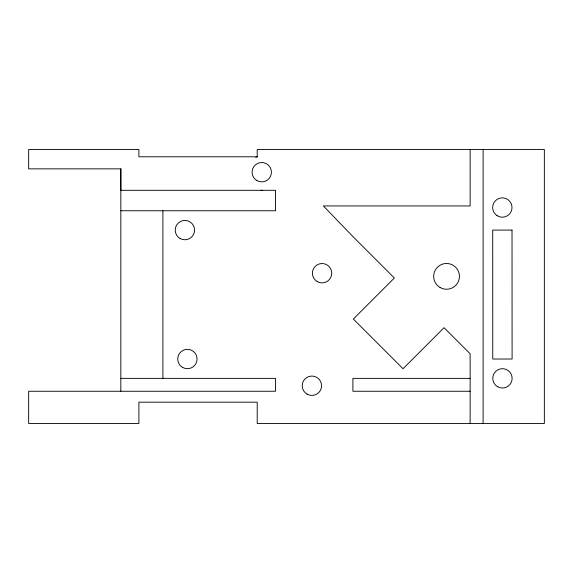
<?xml version="1.0" encoding="UTF-8"?>
<svg xmlns="http://www.w3.org/2000/svg" width="573" height="573" viewBox="0 0 573 573"><rect width="100%" height="100%" fill="white"/><g stroke="black" fill="none" stroke-linecap="round" stroke-linejoin="round"><path stroke-width="0.86" d="M120.831 378.359L275.541 378.359L275.541 391.252L28.65 391.252L28.65 423.483L138.895 423.483L138.895 402.167L257.205 402.167L257.205 423.483L544.35 423.483L544.35 149.517L257.205 149.517L257.205 156.787L138.895 156.787L138.895 149.517L28.65 149.517L28.65 168.856L120.831 168.856L120.831 190.308L275.541 190.308L275.541 210.757L120.831 210.757M255.802 157.374L257.571 156.637M262.685 190.308L260.801 190.308M470.132 378.359L352.896 378.359L352.896 391.252L470.132 391.252M483.111 149.517L483.111 423.483M470.132 149.517L470.132 205.951L323.38 205.951L352.896 236.542L394.36 278.005L353.333 319.032L403.034 368.726L444.061 327.706L470.132 353.777L470.132 423.483M162.897 210.757L162.897 378.359M120.831 168.856L120.831 391.252M512.018 230.081L492.708 230.081L492.759 359.02L512.097 359.02L512.018 230.081M440.1 287.524A12.893 12.893 0 0 0 459.439 276.365A12.893 12.893 0 0 0 440.1 265.199A12.893 12.893 0 0 0 440.1 287.524M256.912 180.574A9.669 9.669 0 0 0 271.416 172.201A9.669 9.669 0 0 0 256.912 163.828A9.669 9.669 0 0 0 256.912 180.574M307.064 394.117A9.669 9.669 0 0 0 321.568 385.736A9.669 9.669 0 0 0 307.064 377.363A9.669 9.669 0 0 0 307.064 394.117M497.615 386.732A9.669 9.669 0 0 0 512.119 378.359A9.669 9.669 0 0 0 497.615 369.986A9.669 9.669 0 0 0 497.615 386.732M497.049 215.627A9.669 9.669 0 0 0 511.99 208.063A9.669 9.669 0 0 0 497.973 198.903A9.669 9.669 0 0 0 497.049 215.627M182.565 367.393A9.669 9.669 0 0 0 197.069 359.02A9.669 9.669 0 0 0 182.565 350.647A9.669 9.669 0 0 0 182.565 367.393M180.065 238.468A9.669 9.669 0 0 0 194.569 230.095A9.669 9.669 0 0 0 180.065 221.722A9.669 9.669 0 0 0 180.065 238.468M317.227 281.579A9.669 9.669 0 0 0 331.731 273.199A9.669 9.669 0 0 0 317.227 264.826A9.669 9.669 0 0 0 317.227 281.579"/></g></svg>
